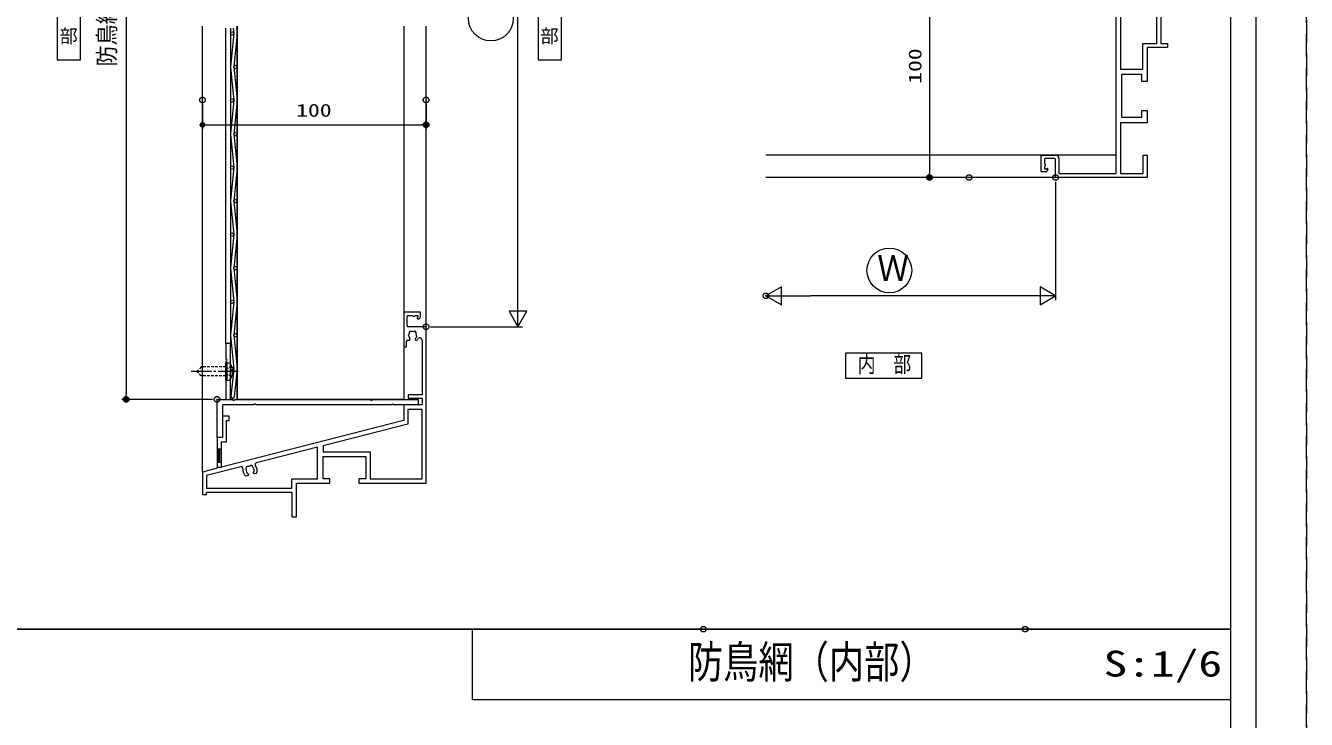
# Model space of a CAD drawing. Units: millimetres, scale not verified. Extents: x -1169 to 0, y -818 to 818.
# Drawn here: x -573 to 0, y 190 to 501 of the extents above; entities that cross this region are included whole.
import ezdxf
from ezdxf.enums import TextEntityAlignment as Align

# ---------------------------------------------------------------- set-up
doc = ezdxf.new("R2010")
doc.units = ezdxf.units.MM
doc.header["$LTSCALE"] = 5
doc.header["$PDMODE"] = 32
doc.header["$PDSIZE"] = 2.5
for name, pattern in [('CHAIN2', [12, 9, -1, 1, -1]), ('DASHED1', [1.8, 1.2, -0.6]), ('DASHED2', [3, 2, -1])]:
    doc.linetypes.add(name, pattern=pattern)
for name, color, linetype, lineweight in [('0-0_KATAZAI', 7, 'DASHED2', 9), ('0-1_0', 7, 'Continuous', 9), ('0-2__0-0_', 4, 'Continuous', 9), ('0-3_USERZ', 2, 'Continuous', 9), ('0-4_YSS_ZEN', 6, 'Continuous', 9), ('0-5_Defpoints', 7, 'DASHED2', 9), ('0-6_PARTS3', 134, 'Continuous', 9), ('0-7_USER1', 4, 'Continuous', 9), ('0-8__0-7_', 7, 'Continuous', 9), ('0-9_SUNPOU', 3, 'Continuous', 9), ('0-A__0-0_0-0', 2, 'Continuous', 9), ('0-B_SHAPE', 7, 'Continuous', 9)]:
    doc.layers.add(name, color=color, linetype=linetype, lineweight=lineweight)
doc.styles.add('@ＭＳ ゴシック', font='')
doc.styles.add('ＭＳ ゴシック', font='')
doc.styles.get('@ＭＳ ゴシック').set_extended_font_data('@MS Gothic')
doc.styles.get('ＭＳ ゴシック').set_extended_font_data('MS Gothic')

# ---------------------------------------------------------------- blocks, each defined once
blk = doc.blocks.new('ALW1')
at = {"layer": '0-1_0'}
blk.add_line((0, 0), (-5, 0), dxfattribs=at)
blk.add_lwpolyline([(-1.732, -1), (0, 0), (-1.732, 1)], close=True, dxfattribs=at)
blk = doc.blocks.new('WAKU-W')
at = {"layer": '0-1_0'}
for p, q in [((22.5, -18.75), (22.5, -17.5)), ((25.34, -18.89), (24.66, -19.61)), ((26.25, -18.5), (30, -18.5)), ((35, -50), (5, -50)), ((7.5, -42.5), (27.5, -42.5)), ((-130, -500), (-129.95, -500)), ((-130, -500), (-129.95, -500))]:
    blk.add_line(p, q, dxfattribs=at)
for points in [[(-130, -500), (-230, -500), (-230, -300), (-245, -300), (-245, -291), (-200, -291), (-200, -215), (-187.5, -215), (-187.5, -230), (-142.5, -230), (-142.5, -134.99), (-187.5, -134.99), (-187.5, -150), (-200, -150), (-200, -122.49), (-140, -122.49), (-140, -9), (-191, -9), (-191, -50), (-200, -50), (-200, 0), (5, 0), (5, -40)], [(-2.5, -42.5), (-2.5, -9), (-130, -9), (-130, -124.99), (-129.95, -124.99)], [(30, -40), (30, -30.5), (27, -27.5), (30, -24.5), (30, -18.5)], [(27.5, -12.5), (37.5, -12.5), (37.5, -47.5)], [(-130, -124.99), (-130, -240), (-129.95, -240)], [(-130, -240), (-130, -500), (-129.95, -500)]]:
    blk.add_lwpolyline(points, dxfattribs=at)
blk.add_lwpolyline([(-140, -491), (-140, -242.5), (-190, -242.5), (-190, -300), (-221, -300), (-221, -491)], close=True, dxfattribs=at)
for centre, radius, start, end in [((27.5, -17.5), 5, 90, 180), ((23.75, -18.75), 1.25, 180, 316.39718), ((26.25, -19.75), 1.25, 90, 136.39718), ((5, -42.5), 7.5, 180, 270), ((7.5, -40), 2.5, 180, 270), ((27.5, -40), 2.5, 270, 0), ((35, -47.5), 2.5, 270, 0)]:
    blk.add_arc(centre, radius, start, end, dxfattribs=at)
blk = doc.blocks.new('GAIBU_H')
at = {"layer": '0-7_USER1'}
blk.add_lwpolyline([(-26.1, -91.6), (26.1, -91.6), (26.1, 91.6), (-26.1, 91.6)], close=True, dxfattribs=at)
at = {"layer": '0-7_USER1', "style": '@ＭＳ ゴシック'}
blk.add_text('外\u3000部', height=29.95, rotation=270, dxfattribs=at).set_placement((-24.93, 64.6), align=Align.BOTTOM_LEFT)
blk = doc.blocks.new('NAIBU_H')
at = {"layer": '0-7_USER1'}
blk.add_lwpolyline([(-26.1, -91.6), (26.1, -91.6), (26.1, 91.6), (-26.1, 91.6)], close=True, dxfattribs=at)
at = {"layer": '0-7_USER1', "style": '@ＭＳ ゴシック'}
blk.add_text('内\u3000部', height=29.95, rotation=270, dxfattribs=at).set_placement((-24.93, 64.6), align=Align.BOTTOM_LEFT)
blk = doc.blocks.new('A$C72A42EE2')
at = {"layer": '0-0_KATAZAI', "linetype": 'Continuous'}
for p, q in [((-42.5, 2.5), (-42.5, 22.5)), ((-18.89, 20.34), (-19.61, 19.66)), ((-18.75, 17.5), (-17.5, 17.5))]:
    blk.add_line(p, q, dxfattribs=at)
for points in [[(-50, 30), (-50, -45), (-44, -45), (-44, -33)], [(-12.5, 22.5), (-12.5, 32.5), (-47.5, 32.5)], [(-50.1, -209.99), (-457.5, -314.14), (-457.5, -257.5), (-446, -257.5), (-446, -210), (-440, -210), (-440, -200), (-455, -200), (-455, -247.5), (-467.5, -247.5), (-467.5, -316.69), (-500, -325), (-500, -375), (-491, -375), (-491, -370), (-300, -370), (-300, -425), (-290, -425), (-290, -350.01), (-215, -350.01), (-215, -340.01), (-230, -340.01), (-230, -289.99), (-134.99, -289.99), (-134.99, -340.01), (-150, -340.01), (-150, -350.01), (0, -350.01), (0, 0), (-40, 0)], [(-40, 25), (-30.5, 25), (-27.5, 22), (-24.5, 25), (-18.5, 25), (-18.5, 21.25)], [(-41.5, -30.5), (-37.75, -30.5), (-35.75, -28.5), (-35.75, -27.81), (-36.34, -26.39)], [(-38.86, -21.56), (-39.21, -19.59), (-38.95, -19.02)], [(-23.66, -26.39), (-24.25, -27.81), (-24.25, -28.5), (-22.25, -30.5), (-20.43, -30.5)], [(-21.14, -21.56), (-21.48, -23.53), (-21.93, -23.98)], [(-9, -29.94), (-9, -152.5), (-40, -152.5), (-40, -160), (-9, -160), (-9, -175), (-50, -175), (-50, -209.97)], [(-41.09, -218.01), (-230, -266.3), (-230, -279.99), (-124.99, -279.99), (-124.99, -340.01), (-9, -340.01), (-9, -185), (-41, -185), (-41, -217.91)], [(-414.3, -313.41), (-491, -333.02), (-491, -361), (-300, -361), (-300, -340.01), (-242.5, -340.01), (-242.5, -269.5), (-379.22, -304.45)], [(-398.22, -328.8), (-397.3, -330.03), (-397.13, -330.7), (-398.57, -333.13), (-402.76, -334.2)], [(-401.86, -324.75), (-401.04, -326.57), (-400.5, -326.9)], [(-379.37, -328.22), (-383.55, -329.29), (-385.99, -327.85), (-386.16, -327.18), (-385.94, -325.66)], [(-384.86, -322.9), (-384.54, -322.35), (-384.69, -320.36)]]:
    blk.add_lwpolyline(points, dxfattribs=at)
for centre, radius, start, end in [((-47.5, 30), 2.5, 90, 180), ((-40, 22.5), 2.5, 90, 180), ((-40, 2.5), 2.5, 180, 270), ((-18.75, 18.75), 1.25, 133.60282, 270), ((-19.75, 21.25), 1.25, 313.60282, 0), ((-17.5, 22.5), 5, 270, 0), ((-30, -20), 9, 149.14685, 173.7398), ((-30, -20), 9, 190, 225.20717), ((-34.3, -13.86), 3.75, 45.95278, 204.04722), ((-30, -20), 9, 79.14685, 100.85315), ((-25.7, -13.86), 3.75, 335.95278, 134.04722), ((-30, -20), 9, 314.79283, 333.7398), ((-30, -20), 9, 350, 30.85315), ((-32.5, -20), 16, 318.9855, 331.75769), ((-14, -29.94), 5, 0, 151.75769), ((-41.5, -33), 2.5, 90, 180), ((-413.31, -317.29), 4, 349.18852, 104.33919), ((-399.35, -316.15), 3.75, 60.29197, 218.3864), ((-393.66, -321.04), 9, 93.48604, 115.19234), ((-391.02, -314.02), 3.75, 350.29197, 148.3864), ((-393.66, -321.04), 9, 4.33919, 45.19234), ((-378.23, -308.32), 4, 104.33919, 219.48985), ((-393.66, -321.04), 16, 333.32469, 39.48985), ((-393.66, -321.04), 16, 169.18852, 235.35369), ((-393.66, -321.04), 9, 163.48604, 204.33919), ((-393.66, -321.04), 9, 220.59939, 239.54635), ((-393.66, -321.04), 9, 329.13202, 348.07898)]:
    blk.add_arc(centre, radius, start, end, dxfattribs=at)
blk = doc.blocks.new('NAIBU_W')
at = {"layer": '0-7_USER1'}
blk.add_lwpolyline([(-85.14, -28), (85.14, -28), (85.14, 28), (-85.14, 28)], close=True, dxfattribs=at)
at = {"layer": '0-7_USER1', "style": 'ＭＳ ゴシック', "width": 0.8}
blk.add_text('内\u3000部', height=36.55, dxfattribs=at).set_placement((-58.14, -26.03), align=Align.BOTTOM_LEFT)
blk = doc.blocks.new('DOT1')
at = {"layer": '0-1_0'}
blk.add_line((0, 0), (-5, 0), dxfattribs=at)
for radius in [2.5, 1.62]:
    blk.add_circle((0, 0), radius, dxfattribs=at)
blk = doc.blocks.new('U18')
at = {"layer": '0-6_PARTS3', "linetype": 'CHAIN2'}
blk.add_line((-27.5, 0), (77.5, 0), dxfattribs=at)
at = {"layer": '0-6_PARTS3'}
for p, q in [((-2.5, 20), (-7.76, 18.6)), ((-2.5, 20), (-2.5, -20)), ((-2.5, 20), (0, 19.12)), ((0, 19.12), (0, -19.12)), ((-2.5, -20), (-7.76, -18.6)), ((-2.5, -20), (0, -19.12))]:
    blk.add_line(p, q, dxfattribs=at)
at = {"layer": '0-6_PARTS3', "linetype": 'DASHED1'}
for p, q in [((0, 10), (55, 10)), ((55, 10), (65, 0)), ((55, -10), (65, 0)), ((0, -10), (55, -10))]:
    blk.add_line(p, q, dxfattribs=at)
for points in [[(-12.9, 11.5), (-1.31, 5.72), (1.73, 0)], [(-12.9, -11.5), (-1.31, -5.72), (1.73, 0)]]:
    blk.add_lwpolyline(points, dxfattribs=at)
at = {"layer": '0-6_PARTS3'}
for centre, radius, start, end in [((17.5, 0), 32.5, 149.41289, 210.58711), ((-6.6, 14.25), 4.5, 104.93766, 149.41289), ((-6.6, -14.25), 4.5, 210.58711, 255.06234)]:
    blk.add_arc(centre, radius, start, end, dxfattribs=at)

msp = doc.modelspace()

# ---------------------------------------------------------------- linework, layer by layer
at = {"layer": '0-0_KATAZAI', "linetype": 'Continuous'}
msp.add_lwpolyline([(-480.213, 333.557), (-479.713, 333.057), (-479.213, 333.557), (-418.713, 333.557), (-418.213, 333.057), (-417.713, 333.557), (-397.213, 333.557), (-397.213, 331.057), (-408.213, 331.057), (-408.713, 331.557), (-409.213, 331.057), (-469.713, 331.057), (-470.213, 331.557), (-470.713, 331.057), (-484.713, 331.057), (-484.713, 316.557), (-487.213, 316.557), (-487.213, 333.557), (-480.213, 333.557), (-479.713, 333.057), (-479.213, 333.557)], dxfattribs=at)
at = {"layer": '0-2__0-0_', "color": 2}
msp.add_line((-478.213, 500.536), (-478.213, 333.557), dxfattribs=at)
at = {"layer": '0-3_USERZ', "color": 3}
for p, q in [((-168.548, 530.788), (-168.548, 434.788)), ((-493.713, 301.057), (-493.713, 500.536)), ((-393.713, 366.057), (-393.713, 500.536)), ((-493.713, 465.463), (-493.713, 454.347)), ((-393.713, 465.463), (-393.713, 454.347)), ((-491.713, 456.347), (-395.713, 456.347)), ((-85.145, 442.788), (-241.708, 442.788)), ((-112.145, 432.788), (-241.708, 432.788)), ((-152.883, 432.788), (-170.548, 432.788))]:
    msp.add_line(p, q, dxfattribs=at)
at = {"layer": '0-3_USERZ', "color": 3, "linetype": 'DASHED1'}
for p, q in [((-486.835, 311.23), (-486.835, 303.23)), ((-486.2, 311.23), (-486.2, 303.23)), ((-485.565, 311.23), (-485.565, 303.23))]:
    msp.add_line(p, q, dxfattribs=at)
at = {"layer": '0-3_USERZ', "color": 7}
for points in [[(-584.5, 230.763), (-33.74, 230.763), (-33.74, 747.288), (-584.5, 747.288)], [(-584.5, -285.763), (-33.74, -285.763), (-33.74, 230.763), (-584.5, 230.763)], [(-373.029, 199.33), (-33.74, 199.33), (-33.74, 230.763), (-373.029, 230.763)]]:
    msp.add_lwpolyline(points, close=True, dxfattribs=at)
at = {"layer": '0-3_USERZ', "color": 3}
msp.add_lwpolyline([(-403.713, 500.536), (-403.713, 333.557), (-478.213, 333.557), (-478.213, 500.536)], dxfattribs=at)
at = {"layer": '0-3_USERZ', "color": 3, "linetype": 'DASHED1'}
msp.add_lwpolyline([(-487.213, 311.23), (-487.213, 303.23), (-485.213, 303.23), (-485.213, 311.23)], close=True, dxfattribs=at)
msp.add_lwpolyline([(-487.213, 311.23), (-487.213, 303.23), (-485.213, 303.23), (-485.213, 311.23)], close=True, dxfattribs=at)
at = {"layer": '0-3_USERZ', "color": 7}
for p in [(-269.731, 230.763), (-269.731, 230.763), (-125.798, 230.763), (-125.798, 230.763)]:
    msp.add_point(p, dxfattribs=at)
at = {"layer": '0-4_YSS_ZEN'}
for p, q in [((-352.615, 386.057), (-352.615, 622.155)), ((-112.145, 430.788), (-112.145, 377.872)), ((-132.145, 379.872), (-221.708, 379.872)), ((-391.713, 366.057), (-350.615, 366.057))]:
    msp.add_line(p, q, dxfattribs=at)
at = {"layer": '0-5_Defpoints', "color": 1}
msp.add_line((0, -818.1), (0, 818.1), dxfattribs=at)
msp.add_lwpolyline([(0, -818.1), (-1169, -818.1), (-1169, 818.1), (0, 818.1)], close=True, dxfattribs=at)
at = {"layer": '0-5_Defpoints', "color": 1, "linetype": 'Continuous'}
msp.add_lwpolyline([(-22.5, -818.1), (-22.5, 763.1), (-1146.5, 763.1), (-1146.5, -818.1)], close=True, dxfattribs=at)
at = {"layer": '0-5_Defpoints'}
for p in [(-493.713, 467.463), (-393.713, 467.463), (-393.713, 456.347), (-168.548, 432.788), (-150.883, 432.788), (-112.145, 432.788), (-241.708, 379.872), (-393.713, 366.057), (-527.84, 333.557), (-487.213, 333.557)]:
    msp.add_point(p, dxfattribs=at)
at = {"layer": '0-8__0-7_'}
for centre in [(-364.745, 503.874), (-186.532, 391.216)]:
    msp.add_circle(centre, 10, dxfattribs=at)
at = {"layer": '0-9_SUNPOU'}
for p, q in [((-527.84, 662.155), (-527.84, 335.557)), ((-489.213, 333.557), (-529.84, 333.557))]:
    msp.add_line(p, q, dxfattribs=at)
at = {"layer": '0-A__0-0_0-0'}
for p, q in [((-483.228, 358.557), (-483.228, 499.503)), ((-481.228, 499.503), (-481.228, 358.557)), ((-479.951, 499.503), (-479.724, 497.231)), ((-478.444, 499.503), (-478.224, 497.305)), ((-479.724, 497.231), (-481.217, 482.305)), ((-478.224, 497.156), (-479.717, 482.231)), ((-481.217, 482.156), (-479.724, 467.231)), ((-479.717, 482.231), (-478.224, 467.305)), ((-479.724, 467.231), (-481.217, 452.305)), ((-481.217, 452.156), (-479.724, 437.231)), ((-479.724, 437.231), (-481.217, 422.305)), ((-478.224, 437.156), (-479.717, 422.231)), ((-481.217, 422.156), (-479.724, 407.231)), ((-479.717, 422.231), (-478.224, 407.305)), ((-479.724, 407.231), (-481.217, 392.305)), ((-481.217, 392.156), (-479.724, 377.231)), ((-479.724, 377.231), (-481.217, 362.305)), ((-481.217, 362.156), (-479.724, 347.231)), ((-479.724, 347.231), (-480.963, 334.841)), ((-478.224, 347.156), (-479.471, 334.692))]:
    msp.add_line(p, q, dxfattribs=at)
for points in [[(-478.224, 467.156), (-479.717, 452.231), (-478.224, 437.305)], [(-478.224, 407.156), (-479.717, 392.231), (-478.224, 377.305)], [(-478.224, 377.156), (-479.717, 362.231), (-478.224, 347.305)]]:
    msp.add_lwpolyline(points, dxfattribs=at)
for centre in [(-480.478, 497.231), (-478.963, 482.231), (-480.478, 467.231), (-478.963, 452.231), (-480.478, 437.231), (-478.963, 422.231), (-480.478, 407.231), (-478.963, 392.231), (-480.478, 377.231), (-478.963, 362.231), (-480.478, 347.231)]:
    msp.add_circle(centre, 0.75, dxfattribs=at)
for centre, start, end in [((-478.97, 497.231), 354.28941, 5.7106), ((-480.47, 482.231), 174.2894, 185.7106), ((-478.97, 467.231), 354.28941, 5.7106), ((-480.47, 452.231), 174.2894, 185.7106), ((-480.47, 422.231), 174.2894, 185.7106), ((-478.97, 407.231), 354.28941, 5.7106), ((-480.47, 392.231), 174.2894, 185.7106), ((-480.47, 362.231), 174.2894, 185.7106), ((-480.217, 334.767), 174.2894, 354.2894)]:
    msp.add_arc(centre, 0.75, start, end, dxfattribs=at)
at = {"layer": '0-B_SHAPE'}
for p, q in [((-483.228, 350.398), (-483.228, 346.715)), ((-483.097, 351.467), (-482.859, 351.304)), ((-482.859, 350.809), (-483.097, 350.646)), ((-483.097, 346.467), (-482.859, 346.304)), ((-482.859, 345.809), (-483.097, 345.646))]:
    msp.add_line(p, q, dxfattribs=at)
msp.add_lwpolyline([(-483.228, 345.398), (-483.228, 333.557), (-481.228, 333.557), (-481.228, 358.557), (-483.228, 358.557), (-483.228, 351.715)], dxfattribs=at)
for centre, start, end in [((-482.928, 351.715), 180, 235.65592), ((-482.928, 350.398), 124.34408, 180), ((-483.028, 351.057), 304.34408, 55.65592), ((-482.928, 346.715), 180, 235.65592), ((-482.928, 345.398), 124.34408, 180), ((-483.028, 346.057), 304.34408, 55.65592)]:
    msp.add_arc(centre, 0.3, start, end, dxfattribs=at)

# ---------------------------------------------------------------- block references
at = {"layer": '0-0_KATAZAI', "xscale": 0.2, "yscale": 0.2, "rotation": 180}
msp.add_blockref('WAKU-W', (-111.145, 432.788), dxfattribs=at)
at = {"layer": '0-3_USERZ', "xscale": 0.4, "yscale": 0.4}
for p, rotation in [((-493.713, 456.347), 180), ((-168.548, 432.788), 270)]:
    msp.add_blockref('DOT1', p, dxfattribs=dict(at, rotation=rotation))
at = {"layer": '0-3_USERZ'}
for name, p, xscale, yscale in [('DOT1', (-393.713, 456.347), 0.4, 0.4), ('A$C72A42EE2', (-393.713, 366.057), 0.2, 0.2)]:
    msp.add_blockref(name, p, dxfattribs=dict(at, xscale=xscale, yscale=yscale))
at = {"layer": '0-4_YSS_ZEN', "xscale": 4, "yscale": 4}
for p, rotation in [((-352.615, 366.057), 270), ((-241.708, 379.872), 180)]:
    msp.add_blockref('ALW1', p, dxfattribs=dict(at, rotation=rotation))
msp.add_blockref('ALW1', (-112.145, 379.872), dxfattribs=at)
at = {"layer": '0-6_PARTS3', "xscale": 0.2, "yscale": 0.2, "rotation": 180}
msp.add_blockref('U18', (-483.228, 346.057), dxfattribs=at)
at = {"layer": '0-7_USER1', "xscale": 0.2, "yscale": 0.2}
for name, p in [('GAIBU_H', (-553.473, 503.675)), ('NAIBU_H', (-338.415, 503.675)), ('NAIBU_W', (-189.029, 348.644))]:
    msp.add_blockref(name, p, dxfattribs=at)
at = {"layer": '0-9_SUNPOU', "xscale": 0.4, "yscale": 0.4, "rotation": 270}
msp.add_blockref('DOT1', (-527.84, 333.557), dxfattribs=at)

# ---------------------------------------------------------------- texts
at = {"layer": '0-3_USERZ', "color": 3, "style": 'ＭＳ ゴシック', "width": 1.35}
msp.add_text('100', height=5.755, rotation=90, dxfattribs=at).set_placement((-170.438, 474.688), align=Align.BOTTOM_LEFT)
for s, height, p in [('100', 5.755, (-451.813, 458.237)), ('S:1/6', 11.55, (-90.729, 206.115))]:
    msp.add_text(s, height=height, dxfattribs=at).set_placement(p, align=Align.BOTTOM_LEFT)
at = {"layer": '0-3_USERZ', "color": 7, "style": 'ＭＳ ゴシック', "width": 0.8}
msp.add_text('防鳥網（内部）', height=14.44, dxfattribs=at).set_placement((-276.584, 204.56), align=Align.BOTTOM_LEFT)
at = {"layer": '0-8__0-7_', "style": 'ＭＳ ゴシック', "width": 0.9}
msp.add_text('Ｗ', height=11.55, dxfattribs=at).set_placement((-191.94, 383.043), align=Align.BOTTOM_LEFT)
at = {"layer": '0-9_SUNPOU', "style": 'ＭＳ ゴシック', "width": 0.9}
msp.add_text('防鳥網 H', height=7.698, rotation=90, dxfattribs=at).set_placement((-530.36, 482.399), align=Align.BOTTOM_LEFT)

doc.saveas('drawing.dxf')
